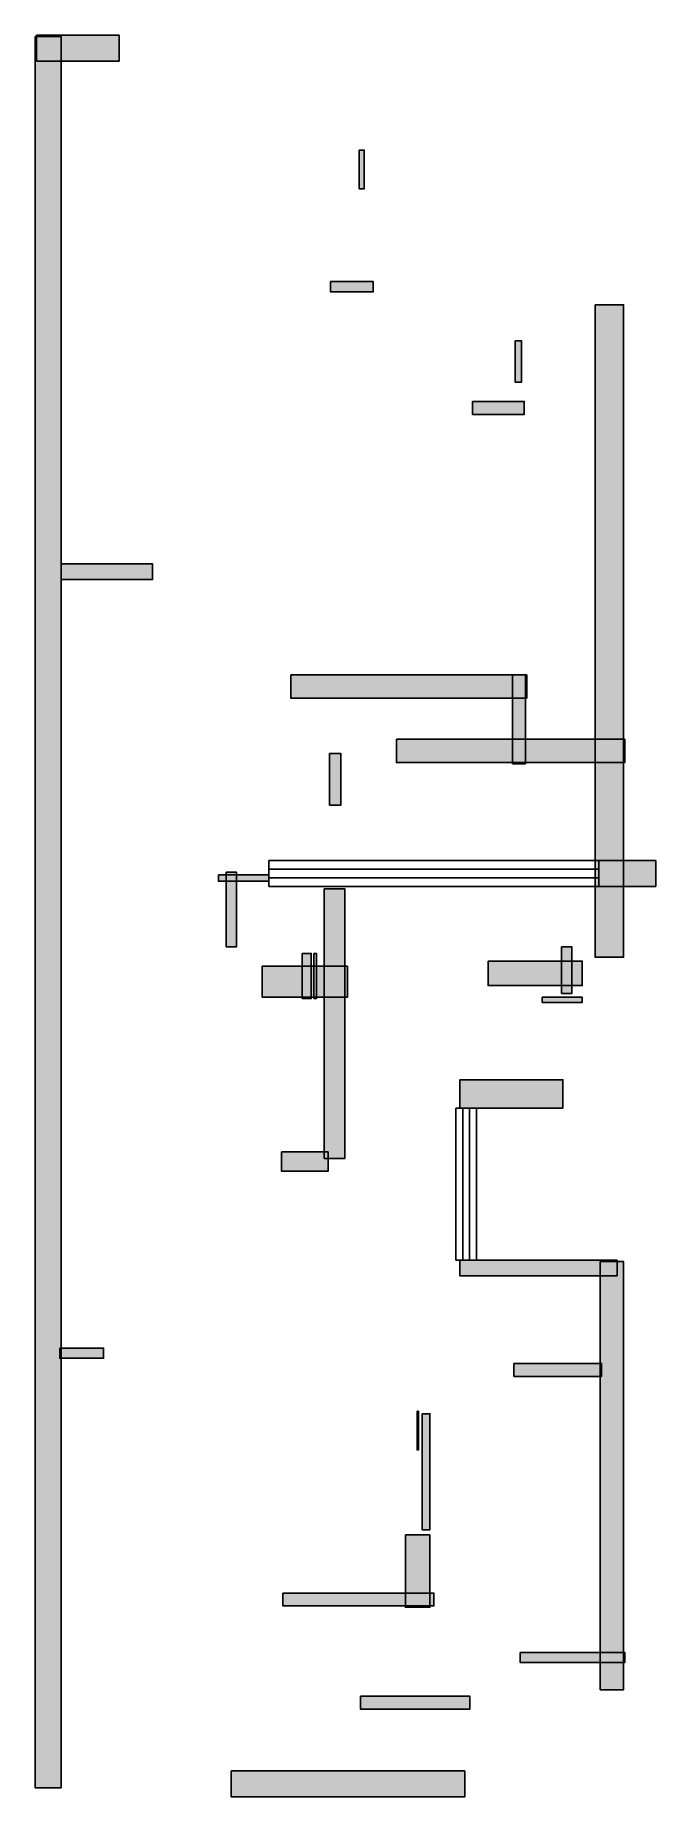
# Model space of a CAD drawing. Header units: millimetres. Extents: x 317 to 4550, y 264 to 12285.
import ezdxf

# ---------------------------------------------------------------- set-up
doc = ezdxf.new("R2010")
doc.units = ezdxf.units.MM
doc.layers.add('WALL', color=7, linetype='Continuous')
doc.layers.add('WINDOW', color=5, linetype='Continuous')

msp = doc.modelspace()

# ---------------------------------------------------------------- hatches: boundary and pattern name
at = {"layer": 'WALL'}
h = msp.add_hatch(color=256, dxfattribs=at)
h.dxf.hatch_style = 1
h.paths.add_polyline_path([(316.8, 12276), (492.8, 12276), (492.8, 325.6), (316.8, 325.6)])
h = msp.add_hatch(color=256, dxfattribs=at)
h.dxf.hatch_style = 1
h.paths.add_polyline_path([(325.6, 12284.8), (888.8, 12284.8), (888.8, 12108.8), (325.6, 12108.8)])
h = msp.add_hatch(color=256, dxfattribs=at)
h.dxf.hatch_style = 1
h.paths.add_polyline_path([(2525.6, 11501.6), (2560.8, 11501.6), (2560.8, 11237.6), (2525.6, 11237.6)])
h = msp.add_hatch(color=256, dxfattribs=at)
h.dxf.hatch_style = 1
h.paths.add_polyline_path([(2332, 10604), (2622.4, 10604), (2622.4, 10533.6), (2332, 10533.6)])
h = msp.add_hatch(color=256, dxfattribs=at)
h.dxf.hatch_style = 1
h.paths.add_polyline_path([(4136, 10445.6), (4329.6, 10445.6), (4329.6, 5992.8), (4136, 5992.8)])
h = msp.add_hatch(color=256, dxfattribs=at)
h.dxf.hatch_style = 1
h.paths.add_polyline_path([(3590.4, 10199.2), (3634.4, 10199.2), (3634.4, 9917.6), (3590.4, 9917.6)])
h = msp.add_hatch(color=256, dxfattribs=at)
h.dxf.hatch_style = 1
h.paths.add_polyline_path([(3300, 9785.6), (3652, 9785.6), (3652, 9697.6), (3300, 9697.6)])
h = msp.add_hatch(color=256, dxfattribs=at)
h.dxf.hatch_style = 1
h.paths.add_polyline_path([(492.8, 8676.8), (1117.6, 8676.8), (1117.6, 8571.2), (492.8, 8571.2)])
h = msp.add_hatch(color=256, dxfattribs=at)
h.dxf.hatch_style = 1
h.paths.add_polyline_path([(2059.2, 7920), (3669.6, 7920), (3669.6, 7761.6), (2059.2, 7761.6)])
h = msp.add_hatch(color=256, dxfattribs=at)
h.dxf.hatch_style = 1
h.paths.add_polyline_path([(3572.8, 7920), (3660.8, 7920), (3660.8, 7312.8), (3572.8, 7312.8)])
h = msp.add_hatch(color=256, dxfattribs=at)
h.dxf.hatch_style = 1
h.paths.add_polyline_path([(2780.8, 7480), (4338.4, 7480), (4338.4, 7321.6), (2780.8, 7321.6)])
h = msp.add_hatch(color=256, dxfattribs=at)
h.dxf.hatch_style = 1
h.paths.add_polyline_path([(2323.2, 7383.2), (2402.4, 7383.2), (2402.4, 7031.2), (2323.2, 7031.2)])
h = msp.add_hatch(color=256, dxfattribs=at)
h.dxf.hatch_style = 1
h.paths.add_polyline_path([(4162.4, 6652.8), (4549.6, 6652.8), (4549.6, 6476.8), (4162.4, 6476.8)])
h = msp.add_hatch(color=256, dxfattribs=at)
h.dxf.hatch_style = 1
h.paths.add_polyline_path([(1566.4, 6556), (1909.6, 6556), (1909.6, 6512), (1566.4, 6512)])
h = msp.add_hatch(color=256, dxfattribs=at)
h.dxf.hatch_style = 1
h.paths.add_polyline_path([(1619.2, 6573.6), (1689.6, 6573.6), (1689.6, 6063.2), (1619.2, 6063.2)])
h = msp.add_hatch(color=256, dxfattribs=at)
h.dxf.hatch_style = 1
h.paths.add_polyline_path([(2288, 6459.2), (2428.8, 6459.2), (2428.8, 4620), (2288, 4620)])
h = msp.add_hatch(color=256, dxfattribs=at)
h.dxf.hatch_style = 1
h.paths.add_polyline_path([(2138.4, 6019.2), (2200, 6019.2), (2200, 5711.2), (2138.4, 5711.2)])
h = msp.add_hatch(color=256, dxfattribs=at)
h.dxf.hatch_style = 1
h.paths.add_polyline_path([(2217.6, 6019.2), (2235.2, 6019.2), (2235.2, 5711.2), (2217.6, 5711.2)])
h = msp.add_hatch(color=256, dxfattribs=at)
h.dxf.hatch_style = 1
h.paths.add_polyline_path([(3907.2, 6063.2), (3977.6, 6063.2), (3977.6, 5746.4), (3907.2, 5746.4)])
h = msp.add_hatch(color=256, dxfattribs=at)
h.dxf.hatch_style = 1
h.paths.add_polyline_path([(1865.6, 5931.2), (2446.4, 5931.2), (2446.4, 5720), (1865.6, 5720)])
h = msp.add_hatch(color=256, dxfattribs=at)
h.dxf.hatch_style = 1
h.paths.add_polyline_path([(3405.6, 5966.4), (4048, 5966.4), (4048, 5799.2), (3405.6, 5799.2)])
h = msp.add_hatch(color=256, dxfattribs=at)
h.dxf.hatch_style = 1
h.paths.add_polyline_path([(3775.2, 5720), (4048, 5720), (4048, 5684.8), (3775.2, 5684.8)])
h = msp.add_hatch(color=256, dxfattribs=at)
h.dxf.hatch_style = 1
h.paths.add_polyline_path([(3212, 5156.8), (3916, 5156.8), (3916, 4963.2), (3212, 4963.2)])
h = msp.add_hatch(color=256, dxfattribs=at)
h.dxf.hatch_style = 1
h.paths.add_polyline_path([(1997.6, 4664), (2314.4, 4664), (2314.4, 4532), (1997.6, 4532)])
h = msp.add_hatch(color=256, dxfattribs=at)
h.dxf.hatch_style = 1
h.paths.add_polyline_path([(3212, 3924.8), (4285.6, 3924.8), (4285.6, 3819.2), (3212, 3819.2)])
h = msp.add_hatch(color=256, dxfattribs=at)
h.dxf.hatch_style = 1
h.paths.add_polyline_path([(4171.2, 3916), (4329.6, 3916), (4329.6, 994.4), (4171.2, 994.4)])
h = msp.add_hatch(color=256, dxfattribs=at)
h.dxf.hatch_style = 1
h.paths.add_polyline_path([(484, 3326.4), (783.2, 3326.4), (783.2, 3256), (484, 3256)])
h = msp.add_hatch(color=256, dxfattribs=at)
h.dxf.hatch_style = 1
h.paths.add_polyline_path([(3581.6, 3220.8), (4180, 3220.8), (4180, 3132.8), (3581.6, 3132.8)])
h = msp.add_hatch(color=256, dxfattribs=at)
h.dxf.hatch_style = 1
h.paths.add_polyline_path([(2921.6, 2895.2), (2930.4, 2895.2), (2930.4, 2631.2), (2921.6, 2631.2)])
h = msp.add_hatch(color=256, dxfattribs=at)
h.dxf.hatch_style = 1
h.paths.add_polyline_path([(2956.8, 2877.6), (3009.6, 2877.6), (3009.6, 2085.6), (2956.8, 2085.6)])
h = msp.add_hatch(color=256, dxfattribs=at)
h.dxf.hatch_style = 1
h.paths.add_polyline_path([(2842.4, 2050.4), (3009.6, 2050.4), (3009.6, 1557.6), (2842.4, 1557.6)])
h = msp.add_hatch(color=256, dxfattribs=at)
h.dxf.hatch_style = 1
h.paths.add_polyline_path([(2006.4, 1654.4), (3036, 1654.4), (3036, 1566.4), (2006.4, 1566.4)])
h = msp.add_hatch(color=256, dxfattribs=at)
h.dxf.hatch_style = 1
h.paths.add_polyline_path([(3625.6, 1249.6), (4338.4, 1249.6), (4338.4, 1179.2), (3625.6, 1179.2)])
h = msp.add_hatch(color=256, dxfattribs=at)
h.dxf.hatch_style = 1
h.paths.add_polyline_path([(2534.4, 950.4), (3282.4, 950.4), (3282.4, 862.4), (2534.4, 862.4)])
h = msp.add_hatch(color=256, dxfattribs=at)
h.dxf.hatch_style = 1
h.paths.add_polyline_path([(1654.4, 440), (3247.2, 440), (3247.2, 264), (1654.4, 264)])

# ---------------------------------------------------------------- linework, layer by layer
for points in [[(316.8, 12276), (492.8, 12276), (492.8, 325.6), (316.8, 325.6)], [(325.6, 12284.8), (888.8, 12284.8), (888.8, 12108.8), (325.6, 12108.8)], [(2525.6, 11501.6), (2560.8, 11501.6), (2560.8, 11237.6), (2525.6, 11237.6)], [(2332, 10604), (2622.4, 10604), (2622.4, 10533.6), (2332, 10533.6)], [(4136, 10445.6), (4329.6, 10445.6), (4329.6, 5992.8), (4136, 5992.8)], [(3590.4, 10199.2), (3634.4, 10199.2), (3634.4, 9917.6), (3590.4, 9917.6)], [(3300, 9785.6), (3652, 9785.6), (3652, 9697.6), (3300, 9697.6)], [(492.8, 8676.8), (1117.6, 8676.8), (1117.6, 8571.2), (492.8, 8571.2)], [(2059.2, 7920), (3669.6, 7920), (3669.6, 7761.6), (2059.2, 7761.6)], [(3572.8, 7920), (3660.8, 7920), (3660.8, 7312.8), (3572.8, 7312.8)], [(2780.8, 7480), (4338.4, 7480), (4338.4, 7321.6), (2780.8, 7321.6)], [(2323.2, 7383.2), (2402.4, 7383.2), (2402.4, 7031.2), (2323.2, 7031.2)], [(4162.4, 6652.8), (4549.6, 6652.8), (4549.6, 6476.8), (4162.4, 6476.8)], [(1566.4, 6556), (1909.6, 6556), (1909.6, 6512), (1566.4, 6512)], [(1619.2, 6573.6), (1689.6, 6573.6), (1689.6, 6063.2), (1619.2, 6063.2)], [(2288, 6459.2), (2428.8, 6459.2), (2428.8, 4620), (2288, 4620)], [(2138.4, 6019.2), (2200, 6019.2), (2200, 5711.2), (2138.4, 5711.2)], [(2217.6, 6019.2), (2235.2, 6019.2), (2235.2, 5711.2), (2217.6, 5711.2)], [(3907.2, 6063.2), (3977.6, 6063.2), (3977.6, 5746.4), (3907.2, 5746.4)], [(1865.6, 5931.2), (2446.4, 5931.2), (2446.4, 5720), (1865.6, 5720)], [(3405.6, 5966.4), (4048, 5966.4), (4048, 5799.2), (3405.6, 5799.2)], [(3775.2, 5720), (4048, 5720), (4048, 5684.8), (3775.2, 5684.8)], [(3212, 5156.8), (3916, 5156.8), (3916, 4963.2), (3212, 4963.2)], [(1997.6, 4664), (2314.4, 4664), (2314.4, 4532), (1997.6, 4532)], [(3212, 3924.8), (4285.6, 3924.8), (4285.6, 3819.2), (3212, 3819.2)], [(4171.2, 3916), (4329.6, 3916), (4329.6, 994.4), (4171.2, 994.4)], [(484, 3326.4), (783.2, 3326.4), (783.2, 3256), (484, 3256)], [(3581.6, 3220.8), (4180, 3220.8), (4180, 3132.8), (3581.6, 3132.8)], [(2921.6, 2895.2), (2930.4, 2895.2), (2930.4, 2631.2), (2921.6, 2631.2)], [(2956.8, 2877.6), (3009.6, 2877.6), (3009.6, 2085.6), (2956.8, 2085.6)], [(2842.4, 2050.4), (3009.6, 2050.4), (3009.6, 1557.6), (2842.4, 1557.6)], [(2006.4, 1654.4), (3036, 1654.4), (3036, 1566.4), (2006.4, 1566.4)], [(3625.6, 1249.6), (4338.4, 1249.6), (4338.4, 1179.2), (3625.6, 1179.2)], [(2534.4, 950.4), (3282.4, 950.4), (3282.4, 862.4), (2534.4, 862.4)], [(1654.4, 440), (3247.2, 440), (3247.2, 264), (1654.4, 264)]]:
    msp.add_lwpolyline(points, close=True, dxfattribs=at)
at = {"layer": 'WINDOW'}
for p, q in [((1909.6, 6652.8), (4162.4, 6652.8)), ((1909.6, 6652.8), (1909.6, 6476.8)), ((4162.4, 6652.8), (4162.4, 6476.8)), ((1909.6, 6594.1), (4162.4, 6594.1)), ((1909.6, 6535.5), (4162.4, 6535.5)), ((1909.6, 6476.8), (4162.4, 6476.8)), ((3185.6, 4963.2), (3185.6, 3924.8)), ((3185.6, 4963.2), (3326.4, 4963.2)), ((3232.5, 4963.2), (3232.5, 3924.8)), ((3279.5, 4963.2), (3279.5, 3924.8)), ((3326.4, 4963.2), (3326.4, 3924.8)), ((3185.6, 3924.8), (3326.4, 3924.8))]:
    msp.add_line(p, q, dxfattribs=at)

doc.saveas('drawing.dxf')
